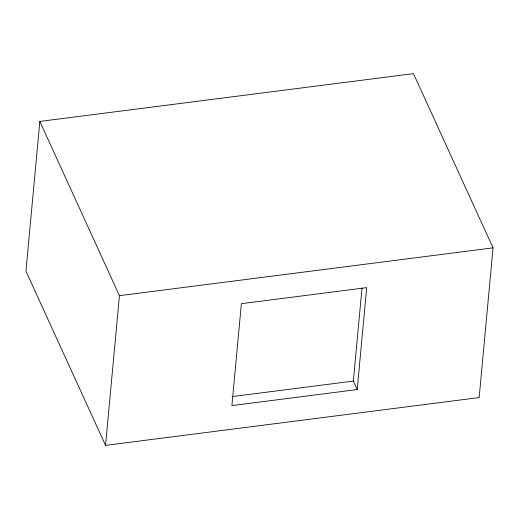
<?xml version="1.0" encoding="UTF-8"?>
<svg xmlns="http://www.w3.org/2000/svg" width="519" height="519" viewBox="0 0 519 519"><rect width="100%" height="100%" fill="white"/><g stroke="black" fill="none" stroke-linecap="round" stroke-linejoin="round"><path stroke-width="0.78" d="M39.84 121.433L25.95 271.139L105.545 445.373L479.16 397.567L493.05 247.861L413.455 73.627L39.84 121.433L119.435 295.668L105.545 445.373M357.228 389.555L366.68 287.643L241.367 303.68L231.915 405.592L357.228 389.555L353.361 381.089L361.996 288.006M119.435 295.668L493.05 247.861M232.064 396.607L353.361 381.089"/></g></svg>
